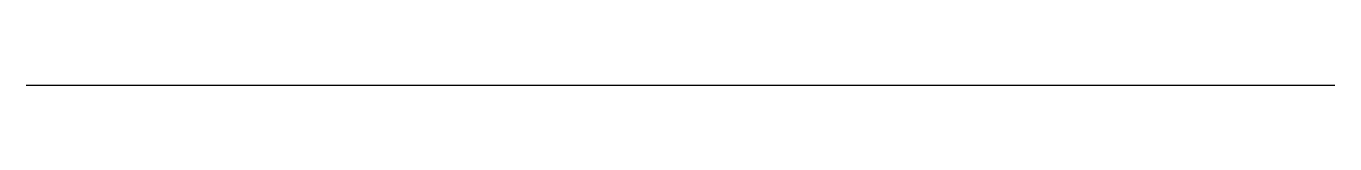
# Model space of a CAD drawing. Header units: millimetres. Extents: x 0 to 100, y 60 to 60.
import ezdxf

# ---------------------------------------------------------------- set-up
doc = ezdxf.new("R2010")
doc.units = ezdxf.units.MM
doc.layers.get('0').update_dxf_attribs({"linetype": 'CONTINUOUS', "lineweight": 25, "true_color": 0x000000})

msp = doc.modelspace()

# ---------------------------------------------------------------- linework, layer by layer
msp.add_line((0, 60), (100, 60))

doc.saveas('drawing.dxf')
